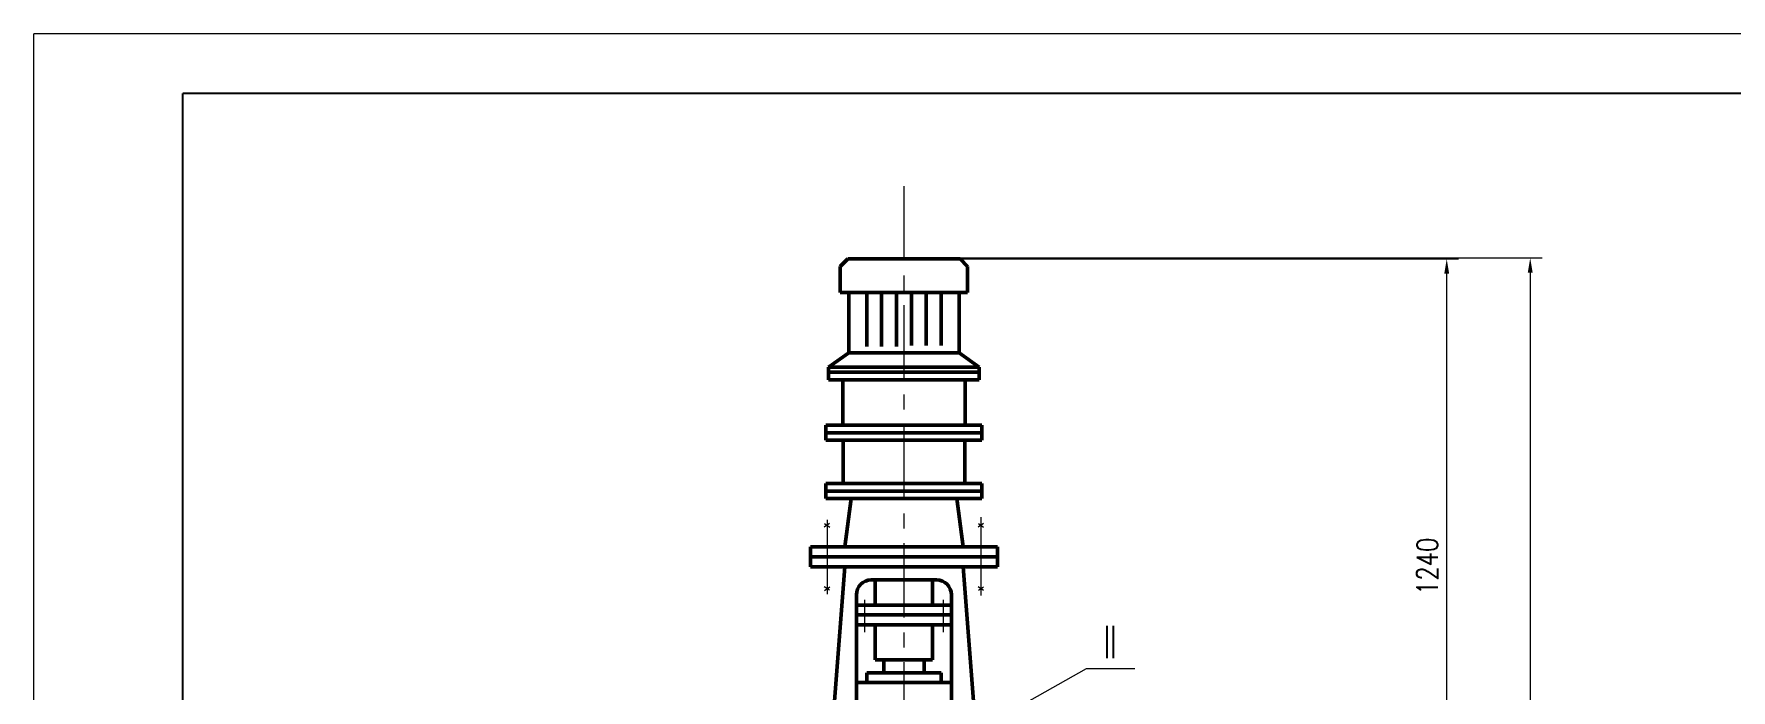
# Model space of a CAD drawing. Header units: millimetres. Extents: x -300 to 50368, y -660 to 14113.
# Drawn here: x 43240 to 46660, y 12790 to 14113 of the extents above; entities that cross this region are included whole.
import ezdxf

# ---------------------------------------------------------------- set-up
doc = ezdxf.new("R2010")
doc.units = ezdxf.units.MM
doc.header["$LTSCALE"] = 120
doc.linetypes.add('CENTER', pattern=[2, 1.25, -0.25, 0.25, -0.25])
doc.layers.get('Defpoints').update_dxf_attribs({"lineweight": 18})
for name, color, linetype, lineweight in [('1轮廓实线层', 7, 'Continuous', 50), ('2细线层', 4, 'Continuous', 18), ('3中心线层', 1, 'CENTER', 18), ('7标注层', 4, 'Continuous', 20)]:
    doc.layers.add(name, color=color, linetype=linetype, lineweight=lineweight)
doc.layers.add('图框层', color=7, linetype='Continuous')
doc.styles.add('TH_GBDIM', font='romans.shx', dxfattribs={"width": 0.8, "bigfont": 'gbcbig.shx'})
doc.dimstyles.new('TH_GBDIM', dxfattribs={"dimscale": 12, "dimtxt": 3.5, "dimasz": 2.5, "dimexe": 2, "dimexo": 0, "dimgap": 1.5, "dimtad": 1, "dimdec": 0, "dimzin": 0, "dimdsep": 46, "dimtxsty": 'TH_GBDIM', "dimcen": 2.5, "dimclrd": 256, "dimclre": 256, "dimclrt": 256, "dimadec": 0, "dimazin": 0, "dimtfac": 0.714286, "dimtdec": 0, "dimtmove": 0, "dimatfit": 3, "dimfxl": 0, "dimtzin": 0, "dimlwd": -1, "dimlwe": -1, "dimarcsym": 0})

# ---------------------------------------------------------------- blocks, each defined once
blk = doc.blocks.new('*D143')
at = {"layer": '7标注层'}
for p, q in [((45106.3, 13659.6), (46111, 13659.6)), ((46087, 12449.3), (46087, 13629.6)), ((45196.5, 12419.3), (46111, 12419.3))]:
    blk.add_line(p, q, dxfattribs=at)
for points in [[(46082, 13629.6), (46092, 13629.6), (46087, 13659.6)], [(46082, 12449.3), (46092, 12449.3), (46087, 12419.3)]]:
    blk.add_solid(points, dxfattribs=at)
at = {"layer": 'Defpoints', "color": 0}
for p in [(45106.3, 13659.6), (46087, 13659.6), (45196.5, 12419.3)]:
    blk.add_point(p, dxfattribs=at)
at = {"layer": '7标注层', "insert": (46048, 13039.5), "char_height": 42, "attachment_point": 5, "rotation": 90, "style": 'TH_GBDIM'}
blk.add_mtext('1240', dxfattribs=at)
blk = doc.blocks.new('*D140')
at = {"layer": '7标注层'}
for p, q in [((45106.3, 13661.6), (46279.3, 13661.6)), ((46255.3, 13631.6), (46255.3, 10621.6)), ((45281, 10591.6), (46279.3, 10591.6))]:
    blk.add_line(p, q, dxfattribs=at)
for points in [[(46250.3, 13631.6), (46260.3, 13631.6), (46255.3, 13661.6)], [(46250.3, 10621.6), (46260.3, 10621.6), (46255.3, 10591.6)]]:
    blk.add_solid(points, dxfattribs=at)
at = {"layer": 'Defpoints', "color": 0}
for p in [(45106.3, 13661.6), (45281, 10591.6), (46255.3, 10591.6)]:
    blk.add_point(p, dxfattribs=at)
at = {"layer": '7标注层', "insert": (46216.3, 12183.9), "char_height": 42, "attachment_point": 5, "rotation": 90, "style": 'TH_GBDIM'}
blk.add_mtext('3070', dxfattribs=at)

msp = doc.modelspace()

# ---------------------------------------------------------------- linework, layer by layer
at = {"layer": '1轮廓实线层'}
for p, q in [((44864.83, 13644.57), (44879.83, 13659.57)), ((44879.83, 13659.57), (45106.33, 13659.57)), ((45121.33, 13644.57), (45106.33, 13659.57)), ((44864.83, 13644.57), (44864.83, 13592.16)), ((45121.33, 13644.57), (45121.33, 13592.16)), ((44864.83, 13592.16), (45121.33, 13592.16)), ((44881.91, 13592.16), (44881.91, 13470.19)), ((44918.08, 13482.99), (44918.08, 13592.16)), ((44948.08, 13482.99), (44948.08, 13592.16)), ((44978.08, 13482.99), (44978.08, 13592.16)), ((45008.08, 13485.13), (45008.08, 13592.16)), ((45038.08, 13485.13), (45038.08, 13592.16)), ((45068.08, 13485.13), (45068.08, 13592.16)), ((45104.25, 13592.16), (45104.25, 13470.19)), ((44881.91, 13470.19), (44841.22, 13441.02)), ((44881.91, 13470.19), (45104.25, 13470.19)), ((45104.25, 13470.19), (45144.93, 13441.02)), ((44841.22, 13441.02), (45144.93, 13441.02)), ((44841.22, 13416.02), (44841.22, 13441.02)), ((44841.22, 13431.02), (45144.93, 13431.02)), ((44841.22, 13416.02), (45144.93, 13416.02)), ((44869.66, 13324.08), (44869.66, 13416.02)), ((45116.5, 13324.08), (45116.5, 13416.02)), ((45144.93, 13416.02), (45144.93, 13441.02)), ((44835.97, 13324.08), (45150.19, 13324.08)), ((44835.97, 13294.08), (44835.97, 13324.08)), ((44835.97, 13309.08), (45150.19, 13309.08)), ((45150.19, 13294.08), (45150.19, 13324.08)), ((44835.97, 13294.08), (45150.19, 13294.08)), ((44870.67, 13206.33), (44870.67, 13294.08)), ((45115.48, 13206.33), (45115.48, 13294.08)), ((44835.97, 13206.33), (45150.19, 13206.33)), ((44835.97, 13176.33), (44835.97, 13206.33)), ((45150.19, 13176.33), (45150.19, 13206.33)), ((44835.97, 13191.33), (45150.19, 13191.33)), ((44835.97, 13176.33), (45150.19, 13176.33)), ((44873.62, 13078.57), (44886.68, 13176.33)), ((45112.54, 13078.57), (45099.48, 13176.33)), ((44804.73, 13078.57), (45181.43, 13078.57)), ((44804.73, 13078.57), (44804.73, 13038.57)), ((45181.43, 13078.57), (45181.43, 13038.57)), ((44804.73, 13058.57), (45181.43, 13058.57)), ((44804.73, 13038.57), (45181.43, 13038.57)), ((44873.99, 13038.57), (44828.38, 12448.95)), ((45112.17, 13038.57), (45157.77, 12448.95)), ((44927.27, 13012.09), (45058.88, 13012.09)), ((44935.35, 13012.09), (44935.35, 12961.48)), ((45050.8, 13012.09), (45050.8, 12961.48)), ((44897.27, 12984.09), (44897.27, 12489.65)), ((45088.88, 12984.09), (45088.88, 12489.65)), ((44897.27, 12961.48), (45088.88, 12961.48)), ((44897.27, 12941.48), (45088.88, 12941.48)), ((44897.27, 12921.48), (45088.88, 12921.48)), ((44935.35, 12921.48), (44935.35, 12851.14)), ((45050.8, 12921.48), (45050.8, 12851.14)), ((44935.35, 12851.14), (45050.8, 12851.14)), ((44952.3, 12851.14), (44952.3, 12824.97)), ((45033.85, 12851.14), (45033.85, 12824.97)), ((44897.27, 12804.97), (45088.88, 12804.97)), ((44918.4, 12824.97), (45067.76, 12824.97)), ((44918.4, 12824.97), (44918.4, 12804.97)), ((45067.76, 12824.97), (45067.76, 12804.97))]:
    msp.add_line(p, q, dxfattribs=at)
for centre, start, end in [((44927.27, 12982.09), 90, 180), ((45058.88, 12982.09), 0, 90)]:
    msp.add_arc(centre, 30, start, end, dxfattribs=at)
at = {"layer": '2细线层'}
for p in [(43239.63, 4021.36), (50367.63, 14113.36)]:
    msp.add_line(p, (43239.63, 14113.36), dxfattribs=at)
at = {"layer": '3中心线层'}
for p, q in [((44993.08, 13806.11), (44993.08, 10495.11)), ((45148.08, 13139.04), (45148.08, 13011.14)), ((44838.08, 13133.61), (44838.08, 12970.7)), ((45148.08, 13119.8), (45148.08, 12980.88)), ((44913.88, 12972.27), (44913.88, 12906.72)), ((45072.28, 12972.27), (45072.28, 12906.72))]:
    msp.add_line(p, q, dxfattribs=at)
at = {"layer": '7标注层'}
for p, q in [((44843.02, 13125.91), (44832.61, 13118.63)), ((44832.69, 13126.22), (44843.55, 13118.63)), ((45153.46, 13126.22), (45142.6, 13118.63)), ((45143.13, 13125.91), (45153.54, 13118.63)), ((44843.02, 12991.23), (44832.61, 12998.5)), ((44832.69, 12990.92), (44843.55, 12998.51)), ((45153.46, 12990.92), (45142.6, 12998.51)), ((45143.13, 12991.23), (45153.54, 12998.5))]:
    msp.add_line(p, q, dxfattribs=at)
at = {"layer": '图框层'}
for p in [(43539.63, 4141.36), (50247.63, 13993.36)]:
    msp.add_line(p, (43539.63, 13993.36), dxfattribs=at)

# ---------------------------------------------------------------- texts
at = {"layer": '2细线层', "style": 'TH_GBDIM', "width": 0.8}
msp.add_text('Ⅱ', height=75, dxfattribs=at).set_placement((45387.21, 12846.51))

# ---------------------------------------------------------------- dimensions: what is measured, and where the dimension line sits
at = {"layer": '7标注层'}
for base, p1, p2, picture, middle in [((46255.34, 10591.64), (45106.33, 13661.57), (45281.03, 10591.64), '*D140', (46255.34, 12183.9)), ((46087.01, 13659.57), (45196.53, 12419.34), (45106.33, 13659.57), '*D143', (46087.01, 13039.45))]:
    dim = msp.add_linear_dim(base=base, p1=p1, p2=p2, angle=90, dimstyle='TH_GBDIM', dxfattribs=at)
    dim.commit()
    dim.dimension.update_dxf_attribs({"geometry": picture, "text_midpoint": middle, "dimtype": 160})

# ---------------------------------------------------------------- leaders
msp.add_leader([(45033.08, 12649.03), (45361.09, 12833.53), (45458.3, 12833.53)], dimstyle='TH_GBDIM', override={"dimgap": 1.5, "dimtad": 0, "dimldrblk": 'None'}, dxfattribs=at)

doc.saveas('drawing.dxf')
